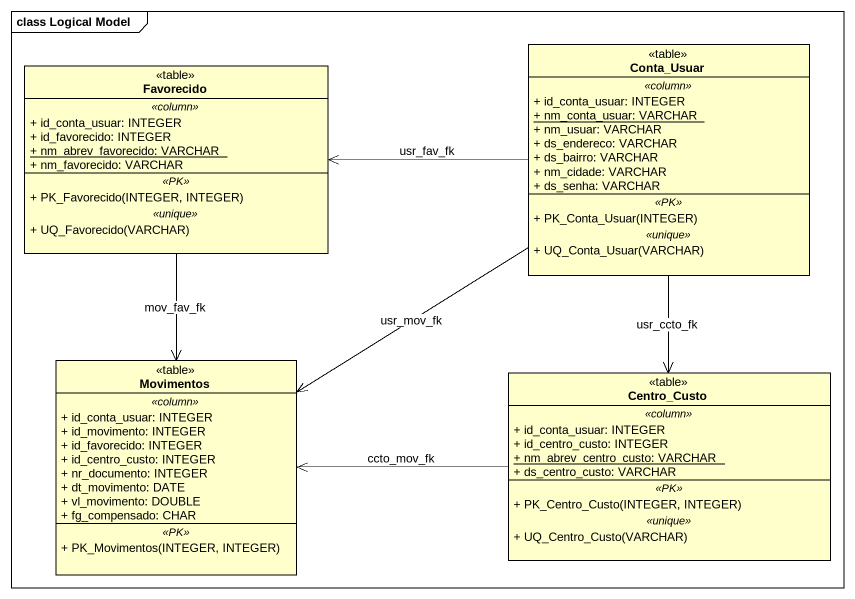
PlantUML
@startuml
mainframe class Logical Model
hide circle
hide empty members
skinparam classAttributeIconSize 0
class Conta_Usuar <<table>> {
  .. <<column>> ..
  + id_conta_usuar: INTEGER
  {static} + nm_conta_usuar: VARCHAR
  + nm_usuar: VARCHAR
  + ds_endereco: VARCHAR
  + ds_bairro: VARCHAR
  + nm_cidade: VARCHAR
  + ds_senha: VARCHAR
  .. <<PK>> ..
  + PK_Conta_Usuar(INTEGER)
  .. <<unique>> ..
  + UQ_Conta_Usuar(VARCHAR)
}
class Favorecido <<table>> {
  .. <<column>> ..
  + id_conta_usuar: INTEGER
  + id_favorecido: INTEGER
  {static} + nm_abrev_favorecido: VARCHAR
  + nm_favorecido: VARCHAR
  .. <<PK>> ..
  + PK_Favorecido(INTEGER, INTEGER)
  .. <<unique>> ..
  + UQ_Favorecido(VARCHAR)
}
class Movimentos <<table>> {
  .. <<column>> ..
  + id_conta_usuar: INTEGER
  + id_movimento: INTEGER
  + id_favorecido: INTEGER
  + id_centro_custo: INTEGER
  + nr_documento: INTEGER
  + dt_movimento: DATE
  + vl_movimento: DOUBLE
  + fg_compensado: CHAR
  .. <<PK>> ..
  + PK_Movimentos(INTEGER, INTEGER)
}
class Centro_Custo <<table>> {
  .. <<column>> ..
  + id_conta_usuar: INTEGER
  + id_centro_custo: INTEGER
  {static} + nm_abrev_centro_custo: VARCHAR
  + ds_centro_custo: VARCHAR
  .. <<PK>> ..
  + PK_Centro_Custo(INTEGER, INTEGER)
  .. <<unique>> ..
  + UQ_Centro_Custo(VARCHAR)
}
Conta_Usuar -left-> Favorecido : usr_fav_fk
Conta_Usuar --> Movimentos : usr_mov_fk
Conta_Usuar --> Centro_Custo : usr_ccto_fk
Favorecido --> Movimentos : mov_fav_fk
Centro_Custo -left-> Movimentos : ccto_mov_fk
@enduml
